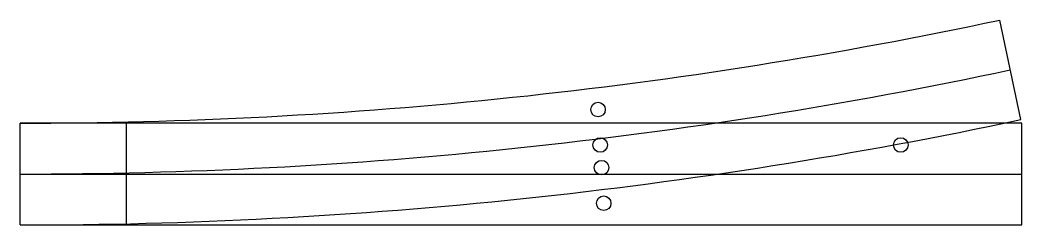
# Model space of a CAD drawing. Header units: millimetres. Extents: x 0 to 207, y 0 to 42.
import ezdxf

# ---------------------------------------------------------------- set-up
doc = ezdxf.new("R2010")
doc.units = ezdxf.units.MM
doc.header["$LTSCALE"] = 6
doc.header["$MEASUREMENT"] = 0
for name, color, linetype in [('Osy', 6, 'CONTINUOUS'), ('Privody', 2, 'CONTINUOUS'), ('Vyhybky', 96, 'CONTINUOUS')]:
    doc.layers.add(name, color=color, linetype=linetype)

msp = doc.modelspace()

# ---------------------------------------------------------------- linework, layer by layer
at = {"layer": 'Osy'}
msp.add_line((22, 0), (22, 21), dxfattribs=at)
at = {"layer": 'Privody'}
for centre in [(119.42, 23.8), (119.86, 16.5), (181.96, 16.5), (120.15, 11.82), (120.59, 4.48)]:
    msp.add_circle(centre, 1.5, dxfattribs=at)
at = {"layer": 'Vyhybky'}
for p, q in [((206.77, 21.73), (202.4, 42.27)), ((0, 0), (0, 21)), ((207, 21), (0, 21)), ((207, 0), (207, 21)), ((0, 10.5), (207, 10.5)), ((0, 0), (207, 0))]:
    msp.add_line(p, q, dxfattribs=at)
for radius in [973.5, 984, 994.5]:
    msp.add_arc((0, 994.5), radius, 270, 282, dxfattribs=at)

doc.saveas('drawing.dxf')
